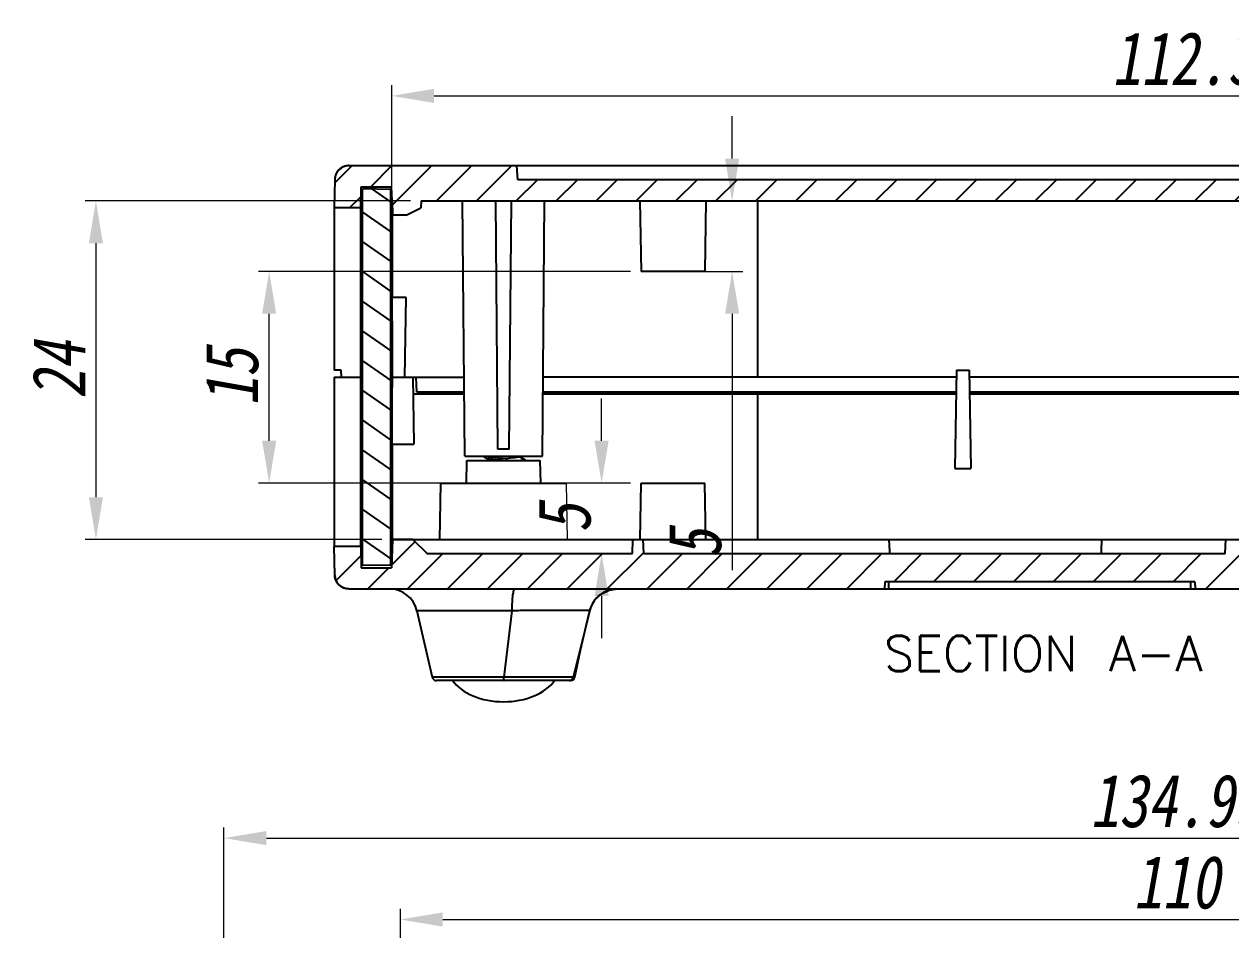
# Model space of a CAD drawing. Header units: millimetres. Extents: x 1571 to 1968, y -272 to 59.
# Drawn here: x 1801.1 to 1886.7, y -10.8 to 53.4 of the extents above; entities that cross this region are included whole.
import ezdxf
from ezdxf.enums import TextEntityAlignment as Align

# ---------------------------------------------------------------- set-up
doc = ezdxf.new("R2010")
doc.units = ezdxf.units.MM
doc.layers.add('02___PRT_ALL_AXES', color=7, linetype='Continuous')
doc.layers.add('dim', color=82, linetype='Continuous', lineweight=9)
doc.layers.add('hatch', color=56, linetype='Continuous', lineweight=9)
doc.styles.add('wuwei', font='SimSun.ttf', dxfattribs={"width": 0.8, "oblique": 10})
doc.styles.add('样式 1', font='txt.shx')
doc.dimstyles.new('wuwei', dxfattribs={"dimscale": 1.5, "dimtxt": 2.5, "dimasz": 1.5, "dimexe": 0.3, "dimexo": 0.3, "dimgap": 0.5, "dimtad": 1, "dimdsep": 46, "dimtxsty": 'wuwei', "dimcen": 0, "dimclrd": 42, "dimclre": 256, "dimclrt": 256, "dimazin": 2, "dimtfac": 1, "dimtofl": 0, "dimtmove": 0, "dimatfit": 3, "dimfxl": 1, "dimlwd": 5, "dimlwe": 5, "dimarcsym": 0})
pattern_1 = [(45, (1363.2576, -644.0488), (-1.4142136, 1.4142136), [])]

# ---------------------------------------------------------------- blocks, each defined once
blk = doc.blocks.new('*D14')
at = {"layer": 'Defpoints', "color": 0}
for p in [(1818.505, 35.844), (1844.867, 35.844), (1844.867, 20.844)]:
    blk.add_point(p, dxfattribs=at)
at = {"layer": 'dim', "color": 82, "lineweight": 5, "true_color": 0x35c922}
for p, q in [((1844.117, 35.844), (1817.755, 35.844)), ((1844.117, 20.844), (1817.755, 20.844))]:
    blk.add_line(p, q, dxfattribs=at)
at = {"layer": 'dim', "color": 42, "lineweight": 5}
blk.add_line((1818.505, 23.844), (1818.505, 32.844), dxfattribs=at)
at = {"layer": 'dim', "color": 42}
for points in [[(1818.005, 32.844), (1819.005, 32.844), (1818.505, 35.844)], [(1818.005, 23.844), (1819.005, 23.844), (1818.505, 20.844)]]:
    blk.add_solid(points, dxfattribs=at)
at = {"layer": 'dim', "color": 82, "true_color": 0x4bd605, "insert": (1815.88, 28.344), "char_height": 3.75, "attachment_point": 5, "rotation": 90, "style": 'wuwei'}
blk.add_mtext('15', dxfattribs=at)
blk = doc.blocks.new('*D15')
at = {"layer": 'Defpoints', "color": 0}
for p in [(1844.867, 20.844), (1842.062, 15.844), (1844.252, 15.844)]:
    blk.add_point(p, dxfattribs=at)
at = {"layer": 'dim', "color": 42, "lineweight": 5}
for p, q in [((1842.062, 23.844), (1842.062, 26.844)), ((1842.062, 12.844), (1842.062, 9.844))]:
    blk.add_line(p, q, dxfattribs=at)
at = {"layer": 'dim', "color": 82, "lineweight": 5, "true_color": 0x35c922}
for p, q in [((1844.117, 20.844), (1841.313, 20.844)), ((1843.503, 15.844), (1841.313, 15.844))]:
    blk.add_line(p, q, dxfattribs=at)
at = {"layer": 'dim', "color": 42}
for points in [[(1841.562, 23.844), (1842.562, 23.844), (1842.062, 20.844)], [(1841.562, 12.844), (1842.562, 12.844), (1842.062, 15.844)]]:
    blk.add_solid(points, dxfattribs=at)
at = {"layer": 'dim', "color": 82, "true_color": 0x4bd605, "insert": (1839.438, 18.344), "char_height": 3.75, "attachment_point": 5, "rotation": 90, "style": 'wuwei'}
blk.add_mtext('5', dxfattribs=at)
blk = doc.blocks.new('*D16')
at = {"layer": 'Defpoints', "color": 0}
for p in [(1844.78, 40.844), (1851.311, 40.844), (1844.867, 35.844)]:
    blk.add_point(p, dxfattribs=at)
at = {"layer": 'dim', "color": 42, "lineweight": 5}
for p, q in [((1851.311, 43.844), (1851.311, 46.844)), ((1851.311, 32.844), (1851.311, 14.675))]:
    blk.add_line(p, q, dxfattribs=at)
at = {"layer": 'dim', "color": 82, "lineweight": 5, "true_color": 0x35c922}
for p, q in [((1845.529, 40.844), (1852.06, 40.844)), ((1845.617, 35.844), (1852.06, 35.844))]:
    blk.add_line(p, q, dxfattribs=at)
at = {"layer": 'dim', "color": 42}
for points in [[(1850.811, 43.844), (1851.811, 43.844), (1851.311, 40.844)], [(1850.811, 32.844), (1851.811, 32.844), (1851.311, 35.844)]]:
    blk.add_solid(points, dxfattribs=at)
at = {"layer": 'dim', "color": 82, "true_color": 0x4bd605, "insert": (1848.686, 16.551), "char_height": 3.75, "attachment_point": 5, "rotation": 90, "style": 'wuwei'}
blk.add_mtext('5', dxfattribs=at)
blk = doc.blocks.new('*D17')
at = {"layer": 'Defpoints', "color": 0}
for p in [(1937.801, -10.09), (1827.801, -21.455), (1937.801, -21.456)]:
    blk.add_point(p, dxfattribs=at)
at = {"layer": 'dim', "color": 82, "lineweight": 5, "true_color": 0x35c922}
for p, q in [((1827.801, -20.705), (1827.801, -9.341)), ((1937.801, -20.706), (1937.801, -9.341))]:
    blk.add_line(p, q, dxfattribs=at)
at = {"layer": 'dim', "color": 42, "lineweight": 5}
blk.add_line((1830.801, -10.09), (1934.801, -10.09), dxfattribs=at)
at = {"layer": 'dim', "color": 42}
for points in [[(1830.801, -9.59), (1830.801, -10.59), (1827.801, -10.09)], [(1934.801, -9.59), (1934.801, -10.59), (1937.801, -10.09)]]:
    blk.add_solid(points, dxfattribs=at)
at = {"layer": 'dim', "color": 82, "true_color": 0x4bd605, "insert": (1882.801, -7.466), "char_height": 3.75, "attachment_point": 5, "style": 'wuwei'}
blk.add_mtext('110', dxfattribs=at)
blk = doc.blocks.new('*D22')
at = {"layer": 'Defpoints', "color": 0}
for p in [(1939.49, 48.29), (1827.19, 15.045), (1939.49, 10.844)]:
    blk.add_point(p, dxfattribs=at)
at = {"layer": 'dim', "color": 82, "lineweight": 5, "true_color": 0x35c922}
for p, q in [((1827.19, 15.794), (1827.19, 49.04)), ((1939.49, 11.593), (1939.49, 49.04))]:
    blk.add_line(p, q, dxfattribs=at)
at = {"layer": 'dim', "color": 42, "lineweight": 5}
blk.add_line((1830.19, 48.29), (1936.49, 48.29), dxfattribs=at)
at = {"layer": 'dim', "color": 42}
for points in [[(1830.19, 48.79), (1830.19, 47.79), (1827.19, 48.29)], [(1936.49, 48.79), (1936.49, 47.79), (1939.49, 48.29)]]:
    blk.add_solid(points, dxfattribs=at)
at = {"layer": 'dim', "color": 82, "true_color": 0x4bd605, "insert": (1883.34, 50.915), "char_height": 3.75, "attachment_point": 5, "style": 'wuwei'}
blk.add_mtext('112.3', dxfattribs=at)
blk = doc.blocks.new('*D26')
at = {"layer": 'Defpoints', "color": 0}
for p in [(1829.271, 40.844), (1806.228, 16.844), (1827.237, 16.844)]:
    blk.add_point(p, dxfattribs=at)
at = {"layer": 'dim', "color": 82, "lineweight": 5, "true_color": 0x35c922}
for p, q in [((1828.521, 40.844), (1805.478, 40.844)), ((1826.487, 16.844), (1805.478, 16.844))]:
    blk.add_line(p, q, dxfattribs=at)
at = {"layer": 'dim', "color": 42, "lineweight": 5}
blk.add_line((1806.228, 37.844), (1806.228, 19.844), dxfattribs=at)
at = {"layer": 'dim', "color": 42}
for points in [[(1805.728, 37.844), (1806.728, 37.844), (1806.228, 40.844)], [(1805.728, 19.844), (1806.728, 19.844), (1806.228, 16.844)]]:
    blk.add_solid(points, dxfattribs=at)
at = {"layer": 'dim', "color": 82, "true_color": 0x4bd605, "insert": (1803.603, 28.844), "char_height": 3.75, "attachment_point": 5, "rotation": 90, "style": 'wuwei'}
blk.add_mtext('24', dxfattribs=at)
blk = doc.blocks.new('*D33')
at = {"layer": 'Defpoints', "color": 0}
for p in [(1950.297, -4.324), (1815.305, -17.655), (1950.297, -17.655)]:
    blk.add_point(p, dxfattribs=at)
at = {"layer": 'dim', "color": 82, "lineweight": 5, "true_color": 0x35c922}
for p, q in [((1815.305, -16.906), (1815.305, -3.575)), ((1950.297, -16.906), (1950.297, -3.575))]:
    blk.add_line(p, q, dxfattribs=at)
at = {"layer": 'dim', "color": 42, "lineweight": 5}
blk.add_line((1818.305, -4.324), (1947.297, -4.324), dxfattribs=at)
at = {"layer": 'dim', "color": 42}
for points in [[(1818.305, -3.824), (1818.305, -4.824), (1815.305, -4.324)], [(1947.297, -3.824), (1947.297, -4.824), (1950.297, -4.324)]]:
    blk.add_solid(points, dxfattribs=at)
at = {"layer": 'dim', "color": 82, "true_color": 0x4bd605, "insert": (1882.801, -1.7), "char_height": 3.75, "attachment_point": 5, "style": 'wuwei'}
blk.add_mtext('134.99', dxfattribs=at)

msp = doc.modelspace()

# ---------------------------------------------------------------- hatches: boundary and pattern name
at = {"linetype": 'Continuous'}
h = msp.add_hatch(dxfattribs=at)
h.set_pattern_fill('DEFAULT__1', color=2, scale=2, angle=45, style=0, pattern_type=0)
h.set_pattern_definition(pattern_1)
edge = h.paths.add_edge_path()
edge.add_line((1824.152, 43.344), (1836.065, 43.344))
edge.add_line((1836.117, 42.344), (1836.065, 43.344))
edge.add_line((1901.117, 42.344), (1836.117, 42.344))
edge.add_line((1901.117, 42.344), (1901.169, 43.344))
edge.add_line((1901.169, 43.344), (1903.117, 43.344))
edge.add_spline(control_points=[(1903.117, 43.344), (1921.544, 43.344), (1936.498, 32.577), (1942.342, 15.101)], knot_values=[0, 0, 0, 0, 1, 1, 1, 1], weights=[1, 0.874356, 0.874356, 1], degree=3, periodic=0)
edge.add_line((1942.342, 15.101), (1944.162, 9.661))
edge.add_spline(control_points=[(1944.162, 9.661), (1944.399, 8.951), (1943.962, 8.344), (1943.214, 8.344)], knot_values=[0, 0, 0, 0, 1, 1, 1, 1], weights=[1, 0.72287, 0.72287, 1], degree=3, periodic=0)
edge.add_line((1941.966, 8.344), (1943.214, 8.344))
edge.add_line((1941.165, 10.74), (1941.966, 8.344))
edge.add_line((1941.13, 12.718), (1941.165, 10.74))
edge.add_line((1941.13, 12.718), (1940.805, 13.044))
edge.add_line((1940.805, 13.044), (1939.425, 13.044))
edge.add_line((1939.425, 13.044), (1939.395, 11.344))
edge.add_line((1939.395, 11.344), (1937.925, 11.344))
edge.add_line((1937.925, 11.344), (1937.782, 19.548))
edge.add_spline(control_points=[(1903.117, 40.844), (1918.162, 40.844), (1930.981, 32.968), (1937.782, 19.548)], knot_values=[0, 0, 0, 0, 1, 1, 1, 1], weights=[1, 0.901372, 0.901372, 1], degree=3, periodic=0)
edge.add_line((1829.271, 40.844), (1903.117, 40.844))
edge.add_line((1829.271, 40.844), (1829.245, 40.343))
edge.add_line((1828.218, 39.844), (1829.245, 40.343))
edge.add_line((1828.218, 39.844), (1827.236, 39.844))
edge.add_line((1827.218, 40.844), (1827.236, 39.844))
edge.add_line((1827.218, 40.844), (1827.184, 41.844))
edge.add_line((1825.034, 41.844), (1827.184, 41.844))
edge.add_line((1825.008, 40.344), (1825.034, 41.844))
edge.add_line((1825.008, 40.344), (1823.117, 40.344))
edge.add_line((1823.152, 42.361), (1823.117, 40.344))
edge.add_spline(control_points=[(1824.152, 43.344), (1823.574, 43.344), (1823.162, 42.939), (1823.152, 42.361)], knot_values=[0, 0, 0, 0, 1, 1, 1, 1], weights=[1, 0.808834, 0.808834, 1], degree=3, periodic=0)
h = msp.add_hatch(dxfattribs=at)
h.set_pattern_fill('A', color=2, scale=1.726547, angle=325, style=0, pattern_type=0)
h.set_pattern_definition([(325, (1363.2576, -644.0488), (0.9903065, 1.4143042), [])])
edge = h.paths.add_edge_path()
edge.add_line((1825.117, 14.994), (1825.117, 41.694))
edge.add_line((1827.117, 41.659), (1825.117, 41.694))
edge.add_line((1827.117, 15.028), (1827.117, 41.659))
edge.add_line((1827.117, 15.028), (1825.117, 14.994))
h = msp.add_hatch(dxfattribs=at)
h.set_pattern_fill('DEFAULT__2', color=2, scale=2, angle=45, style=0, pattern_type=0)
h.set_pattern_definition(pattern_1)
edge = h.paths.add_edge_path()
edge.add_spline(control_points=[(1903.117, 13.344), (1906.784, 13.344), (1910.06, 11.694), (1912.244, 8.748)], knot_values=[0, 0, 0, 0, 1, 1, 1, 1], weights=[1, 0.92878, 0.92878, 1], degree=3, periodic=0)
edge.add_line((1884.117, 13.344), (1903.117, 13.344))
edge.add_line((1884.091, 13.844), (1884.117, 13.344))
edge.add_line((1884.091, 13.844), (1862.143, 13.844))
edge.add_line((1862.143, 13.844), (1862.117, 13.344))
edge.add_line((1824.152, 13.344), (1862.117, 13.344))
edge.add_spline(control_points=[(1824.152, 13.344), (1823.574, 13.344), (1823.162, 13.748), (1823.152, 14.326)], knot_values=[0, 0, 0, 0, 1, 1, 1, 1], weights=[1, 0.808834, 0.808834, 1], degree=3, periodic=0)
edge.add_line((1823.152, 14.326), (1823.117, 16.344))
edge.add_line((1824.995, 16.344), (1823.117, 16.344))
edge.add_line((1824.995, 16.344), (1825.034, 14.844))
edge.add_line((1825.034, 14.844), (1827.184, 14.844))
edge.add_line((1827.237, 16.844), (1827.184, 14.844))
edge.add_line((1828.684, 16.844), (1827.237, 16.844))
edge.add_line((1828.684, 16.844), (1829.684, 15.884))
edge.add_line((1829.684, 15.844), (1829.684, 15.884))
edge.add_line((1829.684, 15.844), (1844.252, 15.844))
edge.add_line((1844.252, 15.844), (1844.287, 16.844))
edge.add_line((1844.287, 16.844), (1845.017, 16.844))
edge.add_line((1845.052, 15.844), (1845.017, 16.844))
edge.add_line((1845.052, 15.844), (1886.252, 15.844))
edge.add_line((1886.252, 15.844), (1886.287, 16.844))
edge.add_line((1886.287, 16.844), (1887.017, 16.844))
edge.add_line((1887.052, 15.844), (1887.017, 16.844))
edge.add_line((1887.052, 15.844), (1903.117, 15.844))
edge.add_spline(control_points=[(1903.117, 15.844), (1907.306, 15.844), (1911.098, 14.065), (1913.776, 10.844)], knot_values=[0, 0, 0, 0, 1, 1, 1, 1], weights=[1, 0.936893, 0.936893, 1], degree=3, periodic=0)
edge.add_line((1939.49, 10.844), (1913.776, 10.844))
edge.add_line((1939.49, 10.844), (1939.519, 12.538))
edge.add_line((1939.825, 12.844), (1939.519, 12.538))
edge.add_line((1940.725, 12.844), (1939.825, 12.844))
edge.add_line((1940.725, 12.844), (1940.995, 12.574))
edge.add_line((1941.025, 10.844), (1940.995, 12.574))
edge.add_line((1941.025, 10.844), (1941.861, 8.344))
edge.add_line((1913.047, 8.344), (1941.861, 8.344))
edge.add_spline(control_points=[(1912.244, 8.748), (1912.436, 8.489), (1912.724, 8.344), (1913.047, 8.344)], knot_values=[0, 0, 0, 0, 1, 1, 1, 1], weights=[1, 0.92878, 0.92878, 1], degree=3, periodic=0)

# ---------------------------------------------------------------- linework, layer by layer
at = {"color": 7, "linetype": 'Continuous'}
for p, q in [((1824.152, 43.344), (1903.117, 43.344)), ((1824.152, 43.344), (1836.065, 43.344)), ((1836.117, 42.344), (1836.065, 43.344)), ((1836.117, 42.344), (1836.065, 43.344)), ((1823.152, 42.361), (1823.117, 40.344)), ((1823.152, 42.361), (1823.117, 40.344)), ((1901.117, 42.344), (1836.117, 42.344)), ((1901.117, 42.344), (1836.117, 42.344)), ((1825.008, 40.344), (1825.034, 41.844)), ((1825.008, 40.344), (1825.034, 41.844)), ((1825.034, 41.844), (1827.184, 41.844)), ((1825.034, 41.844), (1827.184, 41.844)), ((1827.117, 41.659), (1825.117, 41.694)), ((1825.117, 14.994), (1825.117, 41.694)), ((1827.117, 41.659), (1825.117, 41.694)), ((1825.117, 14.994), (1825.117, 41.694)), ((1827.117, 15.028), (1827.117, 41.659)), ((1827.117, 15.028), (1827.117, 41.659)), ((1827.218, 40.844), (1827.184, 41.844)), ((1827.218, 40.844), (1827.184, 41.844)), ((1827.184, 41.189), (1827.184, 15.771)), ((1825.008, 40.344), (1823.117, 40.344)), ((1823.117, 40.344), (1823.117, 28.844)), ((1825.008, 40.344), (1823.117, 40.344)), ((1825.008, 28.344), (1825.008, 40.344)), ((1825.034, 16.344), (1825.034, 40.344)), ((1827.218, 40.844), (1827.236, 39.844)), ((1827.218, 40.844), (1827.236, 39.844)), ((1828.218, 39.844), (1829.245, 40.343)), ((1828.218, 39.844), (1829.245, 40.343)), ((1829.271, 40.844), (1829.245, 40.343)), ((1829.271, 40.844), (1829.245, 40.343)), ((1829.271, 40.844), (1903.117, 40.844)), ((1829.271, 40.844), (1903.117, 40.844)), ((1832.367, 22.744), (1832.209, 40.844)), ((1834.713, 23.244), (1834.559, 40.844)), ((1835.521, 23.244), (1835.675, 40.844)), ((1837.867, 22.744), (1838.025, 40.844)), ((1844.78, 40.844), (1844.867, 35.844)), ((1849.454, 40.844), (1849.367, 35.844)), ((1853.117, 40.844), (1853.117, 28.344)), ((1827.218, 39.844), (1827.218, 34.005)), ((1828.218, 39.844), (1827.236, 39.844)), ((1828.218, 39.844), (1827.236, 39.844)), ((1849.367, 35.844), (1844.867, 35.844)), ((1828.217, 34.005), (1827.218, 34.005)), ((1828.118, 28.344), (1828.217, 34.005)), ((1823.617, 28.844), (1823.117, 28.844)), ((1823.117, 28.344), (1825.117, 28.344)), ((1823.117, 28.344), (1823.117, 16.344)), ((1823.626, 28.344), (1823.617, 28.844)), ((1824.995, 16.344), (1824.995, 28.344)), ((1825.017, 28.344), (1825.034, 28.404)), ((1825.034, 28.404), (1825.117, 28.404)), ((1827.117, 28.404), (1827.184, 28.404)), ((1827.117, 28.344), (1827.234, 28.344)), ((1827.184, 28.404), (1827.21, 28.358)), ((1827.252, 28.344), (1832.318, 28.344)), ((1828.684, 28.344), (1828.767, 23.591)), ((1828.969, 27.294), (1828.919, 28.344)), ((1867.208, 28.344), (1837.916, 28.344)), ((1867.217, 28.844), (1867.096, 21.888)), ((1867.217, 28.844), (1868.117, 28.844)), ((1868.117, 28.844), (1868.238, 21.888)), ((1900.108, 28.344), (1868.126, 28.344)), ((1832.329, 27.144), (1828.705, 27.144)), ((1832.327, 27.294), (1828.969, 27.294)), ((1867.187, 27.144), (1837.905, 27.144)), ((1867.187, 27.294), (1837.907, 27.294)), ((1853.117, 27.144), (1853.117, 16.844)), ((1900.087, 27.294), (1868.147, 27.294)), ((1900.087, 27.144), (1868.147, 27.144)), ((1827.211, 23.591), (1828.767, 23.591)), ((1827.211, 23.591), (1827.211, 16.844)), ((1835.521, 23.244), (1834.713, 23.244)), ((1832.367, 22.744), (1837.867, 22.744)), ((1832.489, 20.844), (1832.517, 22.444)), ((1832.517, 22.444), (1837.717, 22.444)), ((1833.68, 22.744), (1833.917, 22.615)), ((1833.917, 22.615), (1834.017, 22.561)), ((1834.017, 22.569), (1834.017, 22.444)), ((1835.269, 22.732), (1835.039, 22.712)), ((1835.269, 22.582), (1835.039, 22.562)), ((1836.464, 22.592), (1836.217, 22.726)), ((1836.607, 22.515), (1836.464, 22.592)), ((1837.745, 20.844), (1837.717, 22.444)), ((1867.096, 21.888), (1868.238, 21.888)), ((1830.597, 16.844), (1830.666, 20.844)), ((1830.668, 20.844), (1839.566, 20.844)), ((1844.797, 16.844), (1844.867, 20.844)), ((1844.867, 20.844), (1849.367, 20.844)), ((1849.437, 16.844), (1849.367, 20.844)), ((1824.995, 16.344), (1823.117, 16.344)), ((1823.152, 14.326), (1823.117, 16.344)), ((1824.995, 16.344), (1823.117, 16.344)), ((1823.152, 14.326), (1823.117, 16.344)), ((1824.995, 16.344), (1825.034, 14.844)), ((1824.995, 16.344), (1825.034, 14.844)), ((1827.237, 16.844), (1827.184, 14.844)), ((1827.237, 16.844), (1827.184, 14.844)), ((1827.237, 16.844), (1902.222, 16.844)), ((1828.684, 16.844), (1827.237, 16.844)), ((1828.684, 16.844), (1829.684, 15.884)), ((1828.684, 16.844), (1829.684, 15.884)), ((1844.252, 15.844), (1844.287, 16.844)), ((1844.252, 15.844), (1844.287, 16.844)), ((1844.287, 16.844), (1845.017, 16.844)), ((1845.052, 15.844), (1845.017, 16.844)), ((1845.052, 15.844), (1845.017, 16.844)), ((1862.426, 16.844), (1862.455, 16.01)), ((1877.495, 16.844), (1877.466, 16.01)), ((1886.252, 15.844), (1886.287, 16.844)), ((1886.252, 15.844), (1886.287, 16.844)), ((1886.287, 16.844), (1887.017, 16.844)), ((1829.684, 15.844), (1829.684, 15.884)), ((1829.684, 15.844), (1829.684, 15.884)), ((1829.684, 15.844), (1844.252, 15.844)), ((1829.684, 15.844), (1844.252, 15.844)), ((1845.052, 15.844), (1886.252, 15.844)), ((1845.052, 15.844), (1886.252, 15.844)), ((1862.455, 16.01), (1862.461, 15.844)), ((1877.466, 16.01), (1877.461, 15.844)), ((1825.034, 14.844), (1827.184, 14.844)), ((1825.034, 14.844), (1827.184, 14.844)), ((1827.117, 15.028), (1825.117, 14.994)), ((1827.117, 15.028), (1825.117, 14.994)), ((1862.143, 13.844), (1862.117, 13.344)), ((1862.143, 13.844), (1862.117, 13.344)), ((1884.091, 13.844), (1862.143, 13.844)), ((1884.091, 13.844), (1862.143, 13.844)), ((1862.417, 13.344), (1862.417, 13.844)), ((1883.817, 13.344), (1883.817, 13.844)), ((1884.091, 13.844), (1884.117, 13.344)), ((1884.091, 13.844), (1884.117, 13.344)), ((1824.152, 13.344), (1903.117, 13.344)), ((1824.152, 13.344), (1862.117, 13.344)), ((1884.117, 13.344), (1903.117, 13.344)), ((1828.975, 11.793), (1830.063, 7.076)), ((1835.693, 11.799), (1835.144, 7.078)), ((1841.233, 11.817), (1840.043, 7.083)), ((1841.239, 11.817), (1841.233, 11.817)), ((1830.237, 7.076), (1830.063, 7.076)), ((1830.745, 7.076), (1830.237, 7.076)), ((1839.872, 6.844), (1830.356, 6.844)), ((1831.553, 7.076), (1830.745, 7.076)), ((1835.093, 7.078), (1831.553, 7.076)), ((1835.144, 7.078), (1835.093, 7.078)), ((1835.56, 7.078), (1835.144, 7.078)), ((1840.166, 7.083), (1840.043, 7.083))]:
    msp.add_line(p, q, dxfattribs=at)
for points in [[(1841.239, 11.817), (1841.314, 12.06), (1841.611, 12.581), (1842.049, 12.992), (1842.589, 13.254), (1843.182, 13.344)], [(1840.166, 7.083), (1840.578, 8.999), (1840.973, 10.713), (1841.239, 11.817)]]:
    msp.add_lwpolyline(points, dxfattribs=at)
for centre, radius, start, end in [((1824.152, 42.344), 1, 90, 179), ((1188.364, 29.129), 638.871, 359.503244, 359.929516), ((1831.12, 70.131), 47.729, 274.98667, 275.25645), ((1824.152, 14.344), 1, 181, 270), ((1827.026, 11.344), 2, 12.99463, 90.00008), ((1843.172, 11.349), 1.993, 125.97193, 135.14613), ((1843.178, 11.341), 2.003, 115.9775, 125.96601), ((1843.169, 11.36), 1.983, 107.9009, 115.99431), ((1843.177, 11.334), 2.01, 93.79624, 107.87818), ((1843.187, 11.339), 2.012, 153.61118, 164.79704), ((1843.167, 11.351), 1.989, 144.04585, 153.64595), ((1843.178, 11.342), 2.003, 135.12952, 144.03689), ((1843.15, 11.35), 1.973, 164.82049, 166.31705), ((1830.356, 7.144), 0.3, 192.99481, 270.00085), ((1839.872, 7.144), 0.3, 270, 348.35493)]:
    msp.add_arc(centre, radius, start, end, dxfattribs=at)
for points, start_tangent, end_tangent in [([(1824.152, 43.344), (1824.141, 43.343), (1824.13, 43.343), (1824.119, 43.343), (1824.108, 43.343), (1824.097, 43.342), (1824.085, 43.341), (1824.074, 43.341), (1824.063, 43.34), (1824.052, 43.338), (1824.04, 43.337), (1824.029, 43.336), (1824.018, 43.334), (1824.006, 43.333), (1823.995, 43.331), (1823.983, 43.329), (1823.972, 43.327), (1823.96, 43.325), (1823.949, 43.323), (1823.937, 43.32), (1823.926, 43.318), (1823.914, 43.315), (1823.903, 43.312), (1823.891, 43.309), (1823.879, 43.306), (1823.868, 43.302), (1823.856, 43.299), (1823.845, 43.295), (1823.833, 43.291), (1823.822, 43.287), (1823.81, 43.283), (1823.799, 43.279), (1823.787, 43.275), (1823.776, 43.27), (1823.765, 43.265), (1823.753, 43.261), (1823.742, 43.256), (1823.731, 43.25), (1823.719, 43.245), (1823.708, 43.24), (1823.697, 43.234), (1823.686, 43.228), (1823.675, 43.222), (1823.664, 43.216), (1823.653, 43.21), (1823.642, 43.204), (1823.631, 43.197), (1823.621, 43.191), (1823.61, 43.184), (1823.599, 43.177), (1823.589, 43.17), (1823.578, 43.163), (1823.568, 43.155), (1823.558, 43.148), (1823.548, 43.14), (1823.537, 43.132), (1823.527, 43.125), (1823.518, 43.117), (1823.508, 43.108), (1823.498, 43.1), (1823.488, 43.092), (1823.479, 43.083), (1823.47, 43.074), (1823.46, 43.066), (1823.451, 43.057), (1823.442, 43.048), (1823.433, 43.039), (1823.424, 43.029), (1823.416, 43.02), (1823.407, 43.011), (1823.399, 43.001), (1823.39, 42.991), (1823.382, 42.982), (1823.374, 42.972), (1823.366, 42.962), (1823.358, 42.952), (1823.35, 42.942), (1823.343, 42.931), (1823.336, 42.921), (1823.328, 42.911), (1823.321, 42.9), (1823.314, 42.89), (1823.307, 42.879), (1823.301, 42.868), (1823.294, 42.858), (1823.288, 42.847), (1823.282, 42.836), (1823.275, 42.825), (1823.269, 42.814), (1823.264, 42.803), (1823.258, 42.792), (1823.253, 42.781), (1823.247, 42.769), (1823.242, 42.758), (1823.237, 42.747), (1823.232, 42.736), (1823.227, 42.724), (1823.223, 42.713), (1823.218, 42.702), (1823.214, 42.69), (1823.21, 42.679), (1823.206, 42.667), (1823.202, 42.656), (1823.198, 42.644), (1823.195, 42.633), (1823.191, 42.621), (1823.188, 42.61), (1823.185, 42.598), (1823.182, 42.587), (1823.179, 42.575), (1823.177, 42.564), (1823.174, 42.552), (1823.172, 42.541), (1823.169, 42.529), (1823.167, 42.518), (1823.165, 42.507), (1823.164, 42.495), (1823.162, 42.484), (1823.16, 42.473), (1823.159, 42.461), (1823.158, 42.45), (1823.157, 42.439), (1823.156, 42.427), (1823.155, 42.416), (1823.154, 42.405), (1823.153, 42.394), (1823.153, 42.383), (1823.152, 42.372), (1823.152, 42.361)], (-1, 0), (-0.017452, -0.999848)), ([(1827.252, 28.344), (1827.247, 30.337), (1827.235, 32.228), (1827.218, 34.005)], (-0.001534, 0.999999), (-0.011304, 0.999936)), ([(1835.039, 22.712), (1834.812, 22.692), (1834.598, 22.672), (1834.407, 22.652), (1834.247, 22.632), (1834.126, 22.611), (1834.048, 22.591), (1834.017, 22.571), (1834.018, 22.569)], (-0.996232, -0.086726), (0.30325, -0.952911)), ([(1835.039, 22.562), (1834.812, 22.542), (1834.598, 22.522), (1834.407, 22.502), (1834.247, 22.482), (1834.126, 22.461), (1834.056, 22.444)], (-0.996232, -0.086726), (-0.950901, -0.309494)), ([(1836.216, 22.719), (1836.201, 22.702), (1836.138, 22.682), (1836.03, 22.662), (1835.882, 22.642), (1835.7, 22.622), (1835.493, 22.602)], (-0.324454, -0.945901), (-0.99576, -0.091991)), ([(1836.604, 22.487), (1836.554, 22.476), (1836.449, 22.458), (1836.327, 22.443)], (-0.725408, -0.68832), (-0.996081, -0.088443)), ([(1836.609, 22.494), (1836.604, 22.487)], (-0.477214, -0.878787), (-0.725408, -0.68832)), ([(1836.609, 22.517), (1836.612, 22.511), (1836.612, 22.504)], (0.609574, -0.792729), (-0.127509, -0.991837)), ([(1836.612, 22.504), (1836.609, 22.494)], (-0.127509, -0.991837), (-0.477214, -0.878787)), ([(1836.612, 22.484), (1836.611, 22.475), (1836.609, 22.471)], (0, -1), (-0.54792, -0.836531)), ([(1824.152, 13.344), (1824.141, 13.344), (1824.13, 13.344), (1824.119, 13.344), (1824.108, 13.345), (1824.097, 13.345), (1824.085, 13.346), (1824.074, 13.347), (1824.063, 13.348), (1824.052, 13.349), (1824.04, 13.35), (1824.029, 13.351), (1824.018, 13.353), (1824.006, 13.354), (1823.995, 13.356), (1823.983, 13.358), (1823.972, 13.36), (1823.96, 13.362), (1823.949, 13.364), (1823.937, 13.367), (1823.926, 13.369), (1823.914, 13.372), (1823.903, 13.375), (1823.891, 13.378), (1823.879, 13.381), (1823.868, 13.385), (1823.856, 13.388), (1823.845, 13.392), (1823.833, 13.396), (1823.822, 13.4), (1823.81, 13.404), (1823.799, 13.408), (1823.787, 13.412), (1823.776, 13.417), (1823.765, 13.422), (1823.753, 13.426), (1823.742, 13.431), (1823.731, 13.437), (1823.719, 13.442), (1823.708, 13.447), (1823.697, 13.453), (1823.686, 13.459), (1823.675, 13.465), (1823.664, 13.471), (1823.653, 13.477), (1823.642, 13.483), (1823.631, 13.49), (1823.621, 13.496), (1823.61, 13.503), (1823.599, 13.51), (1823.589, 13.517), (1823.578, 13.524), (1823.568, 13.532), (1823.558, 13.539), (1823.548, 13.547), (1823.537, 13.555), (1823.527, 13.563), (1823.518, 13.571), (1823.508, 13.579), (1823.498, 13.587), (1823.488, 13.595), (1823.479, 13.604), (1823.47, 13.613), (1823.46, 13.621), (1823.451, 13.63), (1823.442, 13.639), (1823.433, 13.648), (1823.424, 13.658), (1823.416, 13.667), (1823.407, 13.677), (1823.399, 13.686), (1823.39, 13.696), (1823.382, 13.706), (1823.374, 13.715), (1823.366, 13.725), (1823.358, 13.735), (1823.35, 13.746), (1823.343, 13.756), (1823.336, 13.766), (1823.328, 13.776), (1823.321, 13.787), (1823.314, 13.797), (1823.307, 13.808), (1823.301, 13.819), (1823.294, 13.83), (1823.288, 13.84), (1823.282, 13.851), (1823.275, 13.862), (1823.269, 13.873), (1823.264, 13.884), (1823.258, 13.895), (1823.253, 13.906), (1823.247, 13.918), (1823.242, 13.929), (1823.237, 13.94), (1823.232, 13.951), (1823.227, 13.963), (1823.223, 13.974), (1823.218, 13.986), (1823.214, 13.997), (1823.21, 14.008), (1823.206, 14.02), (1823.202, 14.031), (1823.198, 14.043), (1823.195, 14.054), (1823.191, 14.066), (1823.188, 14.077), (1823.185, 14.089), (1823.182, 14.1), (1823.179, 14.112), (1823.177, 14.123), (1823.174, 14.135), (1823.172, 14.146), (1823.169, 14.158), (1823.167, 14.169), (1823.165, 14.18), (1823.164, 14.192), (1823.162, 14.203), (1823.16, 14.215), (1823.159, 14.226), (1823.158, 14.237), (1823.157, 14.248), (1823.156, 14.26), (1823.155, 14.271), (1823.154, 14.282), (1823.153, 14.293), (1823.153, 14.304), (1823.152, 14.315), (1823.152, 14.326)], (-1, 0), (-0.017452, 0.999848)), ([(1835.879, 13.344), (1835.816, 13.232), (1835.76, 12.911), (1835.717, 12.415), (1835.693, 11.799)], (-1, 0.000137), (-0.022365, -0.99975)), ([(1835.693, 11.799), (1834.374, 11.798), (1833.123, 11.796), (1832.065, 11.795), (1831.22, 11.794), (1830.504, 11.794), (1829.884, 11.793), (1829.394, 11.793), (1829.08, 11.793), (1828.975, 11.793)], (-0.999999, -0.001693), (-0.999999, 0.001245)), ([(1841.233, 11.817), (1841.056, 11.815), (1840.691, 11.813), (1840.185, 11.811), (1839.562, 11.808), (1838.82, 11.806), (1837.941, 11.804), (1836.907, 11.801), (1835.693, 11.799)], (-0.998904, -0.046802), (-0.999999, -0.001524)), ([(1835.142, 6.844), (1835.143, 6.873), (1835.144, 6.957), (1835.144, 7.078)], (0.999529, 0.030703), (0.001297, 0.999999)), ([(1840.043, 7.083), (1839.806, 7.082), (1839.459, 7.082), (1839.024, 7.081), (1838.53, 7.08), (1838.007, 7.08), (1837.481, 7.079), (1836.966, 7.079), (1836.472, 7.078), (1836.002, 7.078), (1835.56, 7.078)], (-0.999999, -0.001132), (-1, -0.000447)), ([(1839.756, 6.844), (1839.885, 6.874), (1839.987, 6.96), (1840.043, 7.083)], (1, 0.00005), (0.197493, 0.980304))]:
    msp.add_spline(points, degree=3, dxfattribs=dict(at, start_tangent=start_tangent, end_tangent=end_tangent))
at = {"layer": '02___PRT_ALL_AXES', "color": 7, "linetype": 'Continuous'}
msp.add_line((1836.617, 22.484), (1836.617, 22.504), dxfattribs=at)
for major_axis, start_param, end_param in [((3.941, 0), -2.730053, -1.570796), ((-3.941, 0), 1.570796, 2.730053)]:
    msp.add_ellipse((1835.117, 7.844), major_axis=major_axis, ratio=0.634313, start_param=start_param, end_param=end_param, dxfattribs=at)
at = {"layer": 'dim'}
msp.add_line((1839.637, 16.844), (1839.567, 20.844), dxfattribs=at)

# ---------------------------------------------------------------- texts
at = {"layer": 'hatch', "color": 6, "style": '样式 1'}
msp.add_text('SECTION A-A', height=2.5, dxfattribs=at).set_placement((1873.359, 8.771), align=Align.MIDDLE)

# ---------------------------------------------------------------- dimensions: what is measured, and where the dimension line sits
at = {"layer": 'dim'}
for base, p1, p2, picture, middle in [((1939.49, 48.29), (1827.19, 15.045), (1939.49, 10.844), '*D22', (1883.34, 48.29)), ((1937.801, -10.09), (1827.801, -21.455), (1937.801, -21.456), '*D17', (1882.801, -10.09))]:
    dim = msp.add_linear_dim(base=base, p1=p1, p2=p2, dimstyle='wuwei', override={"dimasz": 2, "dimexe": 0.49975, "dimexo": 0.49975, "dimgap": 0.49975}, dxfattribs=at)
    dim.commit()
    dim.dimension.update_dxf_attribs({"geometry": picture, "text_midpoint": middle, "dimtype": 160})
for base, p1, p2, picture, middle in [((1851.311, 40.844), (1844.867, 35.844), (1844.78, 40.844), '*D16', (1851.311, 16.551)), ((1818.505, 35.844), (1844.867, 20.844), (1844.867, 35.844), '*D14', (1818.505, 28.344)), ((1842.062, 15.844), (1844.867, 20.844), (1844.252, 15.844), '*D15', (1842.062, 18.344))]:
    dim = msp.add_linear_dim(base=base, p1=p1, p2=p2, angle=90, dimstyle='wuwei', override={"dimasz": 2, "dimexe": 0.49975, "dimexo": 0.49975, "dimgap": 0.49975}, dxfattribs=at)
    dim.commit()
    dim.dimension.update_dxf_attribs({"geometry": picture, "text_midpoint": middle, "dimtype": 160})
dim = msp.add_linear_dim(base=(1806.228, 16.844), p1=(1829.271, 40.844), p2=(1827.237, 16.844), angle=90, dimstyle='wuwei', override={"dimasz": 2, "dimexe": 0.49975, "dimexo": 0.49975, "dimgap": 0.49975}, dxfattribs=at)
dim.commit()
dim.dimension.update_dxf_attribs({"geometry": '*D26', "text_midpoint": (1803.603, 28.844)})
dim = msp.add_linear_dim(base=(1950.297, -4.324), p1=(1815.305, -17.655), p2=(1950.297, -17.655), dimstyle='wuwei', override={"dimasz": 2, "dimexe": 0.49975, "dimexo": 0.49975, "dimgap": 0.49975}, dxfattribs=at)
dim.commit()
dim.dimension.update_dxf_attribs({"geometry": '*D33', "text_midpoint": (1882.801, -1.7)})

doc.saveas('drawing.dxf')
